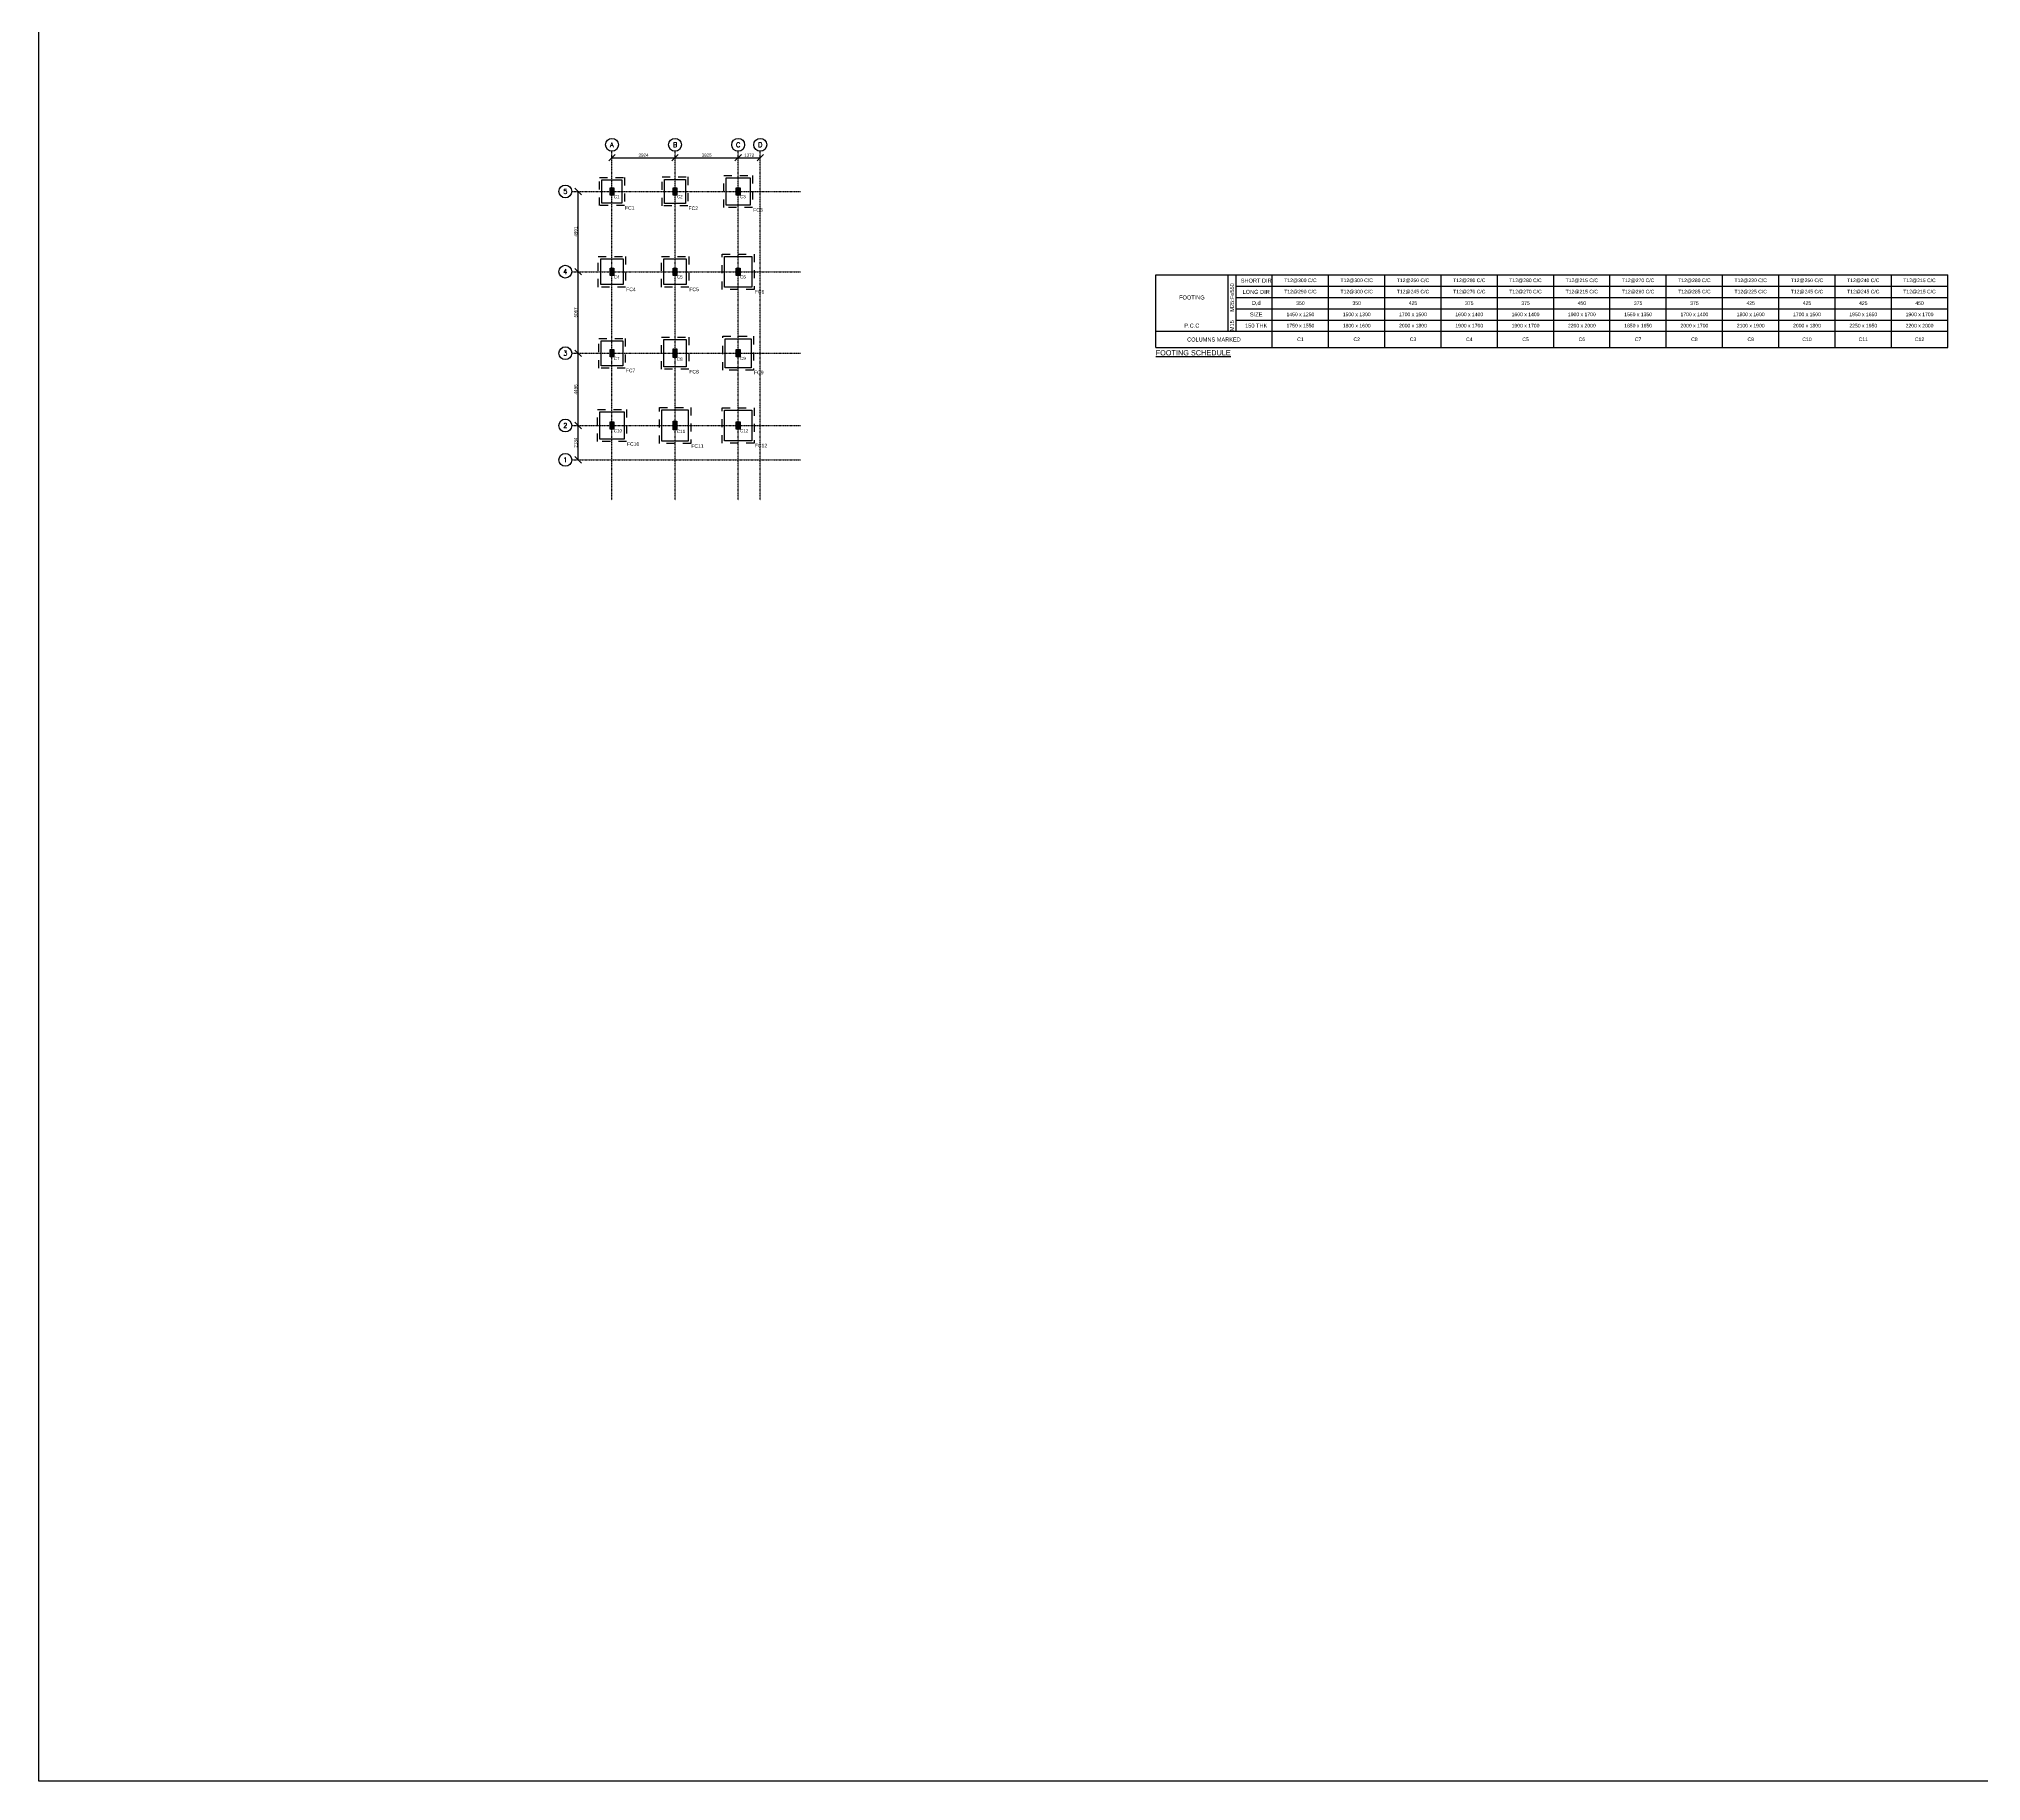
# Model space of a CAD drawing. Header units: inches. Extents: x -816171 to 9366335, y -450961 to 689132.
# Drawn here: x 5266849 to 5387629, y 141360 to 249684 of the extents above; entities that cross this region are included whole.
import ezdxf
from ezdxf.enums import TextEntityAlignment as Align

# ---------------------------------------------------------------- set-up
doc = ezdxf.new("R2010")
doc.units = ezdxf.units.IN
doc.header["$MEASUREMENT"] = 0
doc.linetypes.add('SCCenter', pattern=[1.2, 0.5, -0.3, 0.1, -0.3])
doc.linetypes.add('SCHidden', pattern=[1000, 500, -500])
for name, color, linetype in [('Column', 2, 'Continuous'), ('Column Nos', 7, 'Continuous'), ('Footing', 4, 'Continuous'), ('Footing Nos', 4, 'Continuous'), ('Grid Line', 8, 'Continuous'), ('Labels', 4, 'Continuous'), ('PCC', 5, 'Continuous'), ('Schedule Border', 60, 'Continuous'), ('Schedule Header', 4, 'Continuous'), ('Schedule Line', 60, 'Continuous'), ('Text', 31, 'Continuous')]:
    doc.layers.add(name, color=color, linetype=linetype)
doc.styles.add('SC-BBS1', font='SansSerif')
doc.styles.add('SC-BBS2', font='SansSerif')
doc.styles.add('SC-FGT2', font='sanss___.ttf')
doc.styles.add('SC-FTG1', font='sanss___.ttf')
doc.styles.get("Standard").update_dxf_attribs({"font": 'txt.shx'})
doc.dimstyles.new('SCGridlineDim', dxfattribs={"dimtxt": 200, "dimasz": 0.18, "dimexe": 75, "dimexo": 75, "dimgap": 50, "dimtad": 1, "dimtoh": 1, "dimdec": 0, "dimzin": 0, "dimdsep": 46, "dimtxsty": 'SC-BBS2', "dimtsz": 200, "dimcen": 0.09, "dimclrd": 8, "dimclre": 8, "dimclrt": 31, "dimadec": 0, "dimazin": 0, "dimtfac": 1, "dimtdec": 0, "dimtix": 1, "dimtofl": 0, "dimtmove": 0, "dimatfit": 3, "dimfxl": 1, "dimtolj": 1, "dimtzin": 0, "dimarcsym": 0})

# ---------------------------------------------------------------- blocks, each defined once
blk = doc.blocks.new('*D2116')
at = {"layer": 'DEFPOINTS', "color": 0, "transparency": 16777216}
for p in [(5300387, 225642), (5300387, 225642), (5300387, 223508)]:
    blk.add_point(p, dxfattribs=at)
at = {"layer": 'Grid Line', "color": 8, "lineweight": -2, "transparency": 16777216}
for p, q in [((5300587, 225442), (5300187, 225842)), ((5300387, 223508), (5300387, 225642)), ((5300587, 223308), (5300187, 223708))]:
    blk.add_line(p, q, dxfattribs=at)
at = {"layer": 'Grid Line', "color": 31, "transparency": 16777216, "insert": (5300234, 224575), "char_height": 200, "attachment_point": 5, "rotation": 90, "style": 'SC-BBS2'}
blk.add_mtext('\\A1;2134', dxfattribs=at)
blk = doc.blocks.new('*D2117')
at = {"layer": 'DEFPOINTS', "color": 0, "transparency": 16777216}
for p in [(5300387, 230138), (5300387, 230138), (5300387, 225642)]:
    blk.add_point(p, dxfattribs=at)
at = {"layer": 'Grid Line', "color": 8, "lineweight": -2, "transparency": 16777216}
for p, q in [((5300587, 229938), (5300187, 230338)), ((5300387, 225642), (5300387, 230138)), ((5300587, 225442), (5300187, 225842))]:
    blk.add_line(p, q, dxfattribs=at)
at = {"layer": 'Grid Line', "color": 31, "transparency": 16777216, "insert": (5300234, 227890), "char_height": 200, "attachment_point": 5, "rotation": 90, "style": 'SC-BBS2'}
blk.add_mtext('\\A1;4496', dxfattribs=at)
blk = doc.blocks.new('*D2118')
at = {"layer": 'DEFPOINTS', "color": 0, "transparency": 16777216}
for p in [(5300387, 235205), (5300387, 235205), (5300387, 230138)]:
    blk.add_point(p, dxfattribs=at)
at = {"layer": 'Grid Line', "color": 8, "lineweight": -2, "transparency": 16777216}
for p, q in [((5300587, 235005), (5300187, 235405)), ((5300387, 230138), (5300387, 235205)), ((5300587, 229938), (5300187, 230338))]:
    blk.add_line(p, q, dxfattribs=at)
at = {"layer": 'Grid Line', "color": 31, "transparency": 16777216, "insert": (5300234, 232672), "char_height": 200, "attachment_point": 5, "rotation": 90, "style": 'SC-BBS2'}
blk.add_mtext('\\A1;5067', dxfattribs=at)
blk = doc.blocks.new('*D2119')
at = {"layer": 'DEFPOINTS', "color": 0, "transparency": 16777216}
for p in [(5300387, 240196), (5300387, 240196), (5300387, 235205)]:
    blk.add_point(p, dxfattribs=at)
at = {"layer": 'Grid Line', "color": 8, "lineweight": -2, "transparency": 16777216}
for p, q in [((5300587, 239996), (5300187, 240396)), ((5300387, 235205), (5300387, 240196)), ((5300587, 235005), (5300187, 235405))]:
    blk.add_line(p, q, dxfattribs=at)
at = {"layer": 'Grid Line', "color": 31, "transparency": 16777216, "insert": (5300234, 237701), "char_height": 200, "attachment_point": 5, "rotation": 90, "style": 'SC-BBS2'}
blk.add_mtext('\\A1;4991', dxfattribs=at)
blk = doc.blocks.new('*D2120')
at = {"layer": 'DEFPOINTS', "color": 0, "transparency": 16777216}
for p in [(5302487, 242296), (5306411, 242296), (5306411, 242296)]:
    blk.add_point(p, dxfattribs=at)
at = {"layer": 'Grid Line', "color": 8, "lineweight": -2, "transparency": 16777216}
for p, q in [((5302287, 242096), (5302687, 242496)), ((5302487, 242296), (5306411, 242296)), ((5306211, 242096), (5306611, 242496))]:
    blk.add_line(p, q, dxfattribs=at)
at = {"layer": 'Grid Line', "color": 31, "transparency": 16777216, "insert": (5304449, 242450), "char_height": 200, "attachment_point": 5, "style": 'SC-BBS2'}
blk.add_mtext('\\A1;3924', dxfattribs=at)
blk = doc.blocks.new('*D2121')
at = {"layer": 'DEFPOINTS', "color": 0, "transparency": 16777216}
for p in [(5306411, 242296), (5310336, 242296), (5310336, 242296)]:
    blk.add_point(p, dxfattribs=at)
at = {"layer": 'Grid Line', "color": 8, "lineweight": -2, "transparency": 16777216}
for p, q in [((5306211, 242096), (5306611, 242496)), ((5306411, 242296), (5310336, 242296)), ((5310136, 242096), (5310536, 242496))]:
    blk.add_line(p, q, dxfattribs=at)
at = {"layer": 'Grid Line', "color": 31, "transparency": 16777216, "insert": (5308373, 242450), "char_height": 200, "attachment_point": 5, "style": 'SC-BBS2'}
blk.add_mtext('\\A1;3925', dxfattribs=at)
blk = doc.blocks.new('*D2122')
at = {"layer": 'DEFPOINTS', "color": 0, "transparency": 16777216}
for p in [(5310336, 242296), (5311708, 242296), (5311708, 242296)]:
    blk.add_point(p, dxfattribs=at)
at = {"layer": 'Grid Line', "color": 8, "lineweight": -2, "transparency": 16777216}
for p, q in [((5310136, 242096), (5310536, 242496)), ((5310336, 242296), (5311708, 242296)), ((5311508, 242096), (5311908, 242496))]:
    blk.add_line(p, q, dxfattribs=at)
at = {"layer": 'Grid Line', "color": 31, "transparency": 16777216, "insert": (5311022, 242450), "char_height": 200, "attachment_point": 5, "style": 'SC-BBS2'}
blk.add_mtext('\\A1;1372', dxfattribs=at)

msp = doc.modelspace()

# ---------------------------------------------------------------- hatches: boundary and pattern name
at = {"layer": 'Column'}
for points in [[(5302601.81778, 239971.44676), (5302371.81778, 239971.44676), (5302371.81778, 240421.44676), (5302601.81778, 240421.44676)], [(5306525.81778, 239971.44676), (5306295.81778, 239971.44676), (5306295.81778, 240421.44676), (5306525.81778, 240421.44676)], [(5310450.81778, 239971.44676), (5310220.81778, 239971.44676), (5310220.81778, 240421.44676), (5310450.81778, 240421.44676)], [(5302601.81778, 234980.44676), (5302371.81778, 234980.44676), (5302371.81778, 235430.44676), (5302601.81778, 235430.44676)], [(5306525.81778, 234980.44676), (5306295.81778, 234980.44676), (5306295.81778, 235430.44676), (5306525.81778, 235430.44676)], [(5310450.81778, 234980.44676), (5310220.81778, 234980.44676), (5310220.81778, 235430.44676), (5310450.81778, 235430.44676)], [(5302601.81778, 229913.44676), (5302371.81778, 229913.44676), (5302371.81778, 230363.44676), (5302601.81778, 230363.44676)], [(5306525.81778, 229873.44676), (5306295.81778, 229873.44676), (5306295.81778, 230403.44676), (5306525.81778, 230403.44676)], [(5310450.81778, 229913.44676), (5310220.81778, 229913.44676), (5310220.81778, 230363.44676), (5310450.81778, 230363.44676)], [(5302601.81778, 225417.44676), (5302371.81778, 225417.44676), (5302371.81778, 225867.44676), (5302601.81778, 225867.44676)], [(5306525.81778, 225377.44676), (5306295.81778, 225377.44676), (5306295.81778, 225907.44676), (5306525.81778, 225907.44676)], [(5310450.81778, 225417.44676), (5310220.81778, 225417.44676), (5310220.81778, 225867.44676), (5310450.81778, 225867.44676)]]:
    msp.add_hatch(color=256, dxfattribs=at).paths.add_polyline_path(points, flags=0)

# ---------------------------------------------------------------- linework, layer by layer
msp.add_lwpolyline([(5266849.35229, 395952.13534), (5795953.51014, 395952.13534), (5795953.51014, 141360.22388), (5266849.35229, 141360.22388)], close=True)
for points in [[(5302601.81778, 239971.44676), (5302371.81778, 239971.44676), (5302371.81778, 240421.44676), (5302601.81778, 240421.44676)], [(5306525.81778, 239971.44676), (5306295.81778, 239971.44676), (5306295.81778, 240421.44676), (5306525.81778, 240421.44676)], [(5310450.81778, 239971.44676), (5310220.81778, 239971.44676), (5310220.81778, 240421.44676), (5310450.81778, 240421.44676)], [(5302601.81778, 234980.44676), (5302371.81778, 234980.44676), (5302371.81778, 235430.44676), (5302601.81778, 235430.44676)], [(5306525.81778, 234980.44676), (5306295.81778, 234980.44676), (5306295.81778, 235430.44676), (5306525.81778, 235430.44676)], [(5310450.81778, 234980.44676), (5310220.81778, 234980.44676), (5310220.81778, 235430.44676), (5310450.81778, 235430.44676)], [(5302601.81778, 229913.44676), (5302371.81778, 229913.44676), (5302371.81778, 230363.44676), (5302601.81778, 230363.44676)], [(5306525.81778, 229873.44676), (5306295.81778, 229873.44676), (5306295.81778, 230403.44676), (5306525.81778, 230403.44676)], [(5310450.81778, 229913.44676), (5310220.81778, 229913.44676), (5310220.81778, 230363.44676), (5310450.81778, 230363.44676)], [(5302601.81778, 225417.44676), (5302371.81778, 225417.44676), (5302371.81778, 225867.44676), (5302601.81778, 225867.44676)], [(5306525.81778, 225377.44676), (5306295.81778, 225377.44676), (5306295.81778, 225907.44676), (5306525.81778, 225907.44676)], [(5310450.81778, 225417.44676), (5310220.81778, 225417.44676), (5310220.81778, 225867.44676), (5310450.81778, 225867.44676)]]:
    msp.add_lwpolyline(points, close=True, dxfattribs=at)
at = {"layer": 'Footing'}
for points in [[(5303111.81778, 239471.44676), (5301861.81778, 239471.44676), (5301861.81778, 240921.44676), (5303111.81778, 240921.44676)], [(5307060.81778, 239446.44676), (5305760.81778, 239446.44676), (5305760.81778, 240946.44676), (5307060.81778, 240946.44676)], [(5311085.81778, 239346.44676), (5309585.81778, 239346.44676), (5309585.81778, 241046.44676), (5311085.81778, 241046.44676)], [(5303186.81778, 234405.44676), (5301786.81778, 234405.44676), (5301786.81778, 236005.44676), (5303186.81778, 236005.44676)], [(5307110.81778, 234405.44676), (5305710.81778, 234405.44676), (5305710.81778, 236005.44676), (5307110.81778, 236005.44676)], [(5311185.81778, 234255.44676), (5309485.81778, 234255.44676), (5309485.81778, 236155.44676), (5311185.81778, 236155.44676)], [(5303161.81778, 229363.44676), (5301811.81778, 229363.44676), (5301811.81778, 230913.44676), (5303161.81778, 230913.44676)], [(5307110.81778, 229288.44676), (5305710.81778, 229288.44676), (5305710.81778, 230988.44676), (5307110.81778, 230988.44676)], [(5311135.81778, 229238.44676), (5309535.81778, 229238.44676), (5309535.81778, 231038.44676), (5311135.81778, 231038.44676)], [(5303236.81778, 224792.44676), (5301736.81778, 224792.44676), (5301736.81778, 226492.44676), (5303236.81778, 226492.44676)], [(5307235.81778, 224667.44676), (5305585.81778, 224667.44676), (5305585.81778, 226617.44676), (5307235.81778, 226617.44676)], [(5311185.81778, 224692.44676), (5309485.81778, 224692.44676), (5309485.81778, 226592.44676), (5311185.81778, 226592.44676)]]:
    msp.add_lwpolyline(points, close=True, dxfattribs=at)
at = {"layer": 'Grid Line', "linetype": 'SCCenter'}
for p, q in [((5302486.81778, 221008.44676), (5302486.81778, 242696.44676)), ((5306410.81778, 221008.44676), (5306410.81778, 242696.44676)), ((5310335.81778, 221008.44676), (5310335.81778, 242696.44676)), ((5311707.81778, 221008.44676), (5311707.81778, 242696.44676)), ((5299986.81778, 240196.44676), (5314207.81778, 240196.44676)), ((5299986.81778, 235205.44676), (5314207.81778, 235205.44676)), ((5299986.81778, 230138.44676), (5314207.81778, 230138.44676)), ((5299986.81778, 225642.44676), (5314207.81778, 225642.44676)), ((5299986.81778, 223508.44676), (5314207.81778, 223508.44676))]:
    msp.add_line(p, q, dxfattribs=at)
at = {"layer": 'Grid Line'}
for centre in [(5302486.81778, 243096.44676), (5306410.81778, 243096.44676), (5310335.81778, 243096.44676), (5311707.81778, 243096.44676), (5299586.81778, 240196.44676), (5299586.81778, 235205.44676), (5299586.81778, 230138.44676), (5299586.81778, 225642.44676), (5299586.81778, 223508.44676)]:
    msp.add_circle(centre, 400, dxfattribs=at)
at = {"layer": 'PCC', "linetype": 'SCHidden'}
for points in [[(5303261.81778, 239321.44676), (5301711.81778, 239321.44676), (5301711.81778, 241071.44676), (5303261.81778, 241071.44676)], [(5307210.81778, 239296.44676), (5305610.81778, 239296.44676), (5305610.81778, 241096.44676), (5307210.81778, 241096.44676)], [(5311235.81778, 239196.44676), (5309435.81778, 239196.44676), (5309435.81778, 241196.44676), (5311235.81778, 241196.44676)], [(5303336.81778, 234255.44676), (5301636.81778, 234255.44676), (5301636.81778, 236155.44676), (5303336.81778, 236155.44676)], [(5307260.81778, 234255.44676), (5305560.81778, 234255.44676), (5305560.81778, 236155.44676), (5307260.81778, 236155.44676)], [(5311335.81778, 234105.44676), (5309335.81778, 234105.44676), (5309335.81778, 236305.44676), (5311335.81778, 236305.44676)], [(5303311.81778, 229213.44676), (5301661.81778, 229213.44676), (5301661.81778, 231063.44676), (5303311.81778, 231063.44676)], [(5307260.81778, 229138.44676), (5305560.81778, 229138.44676), (5305560.81778, 231138.44676), (5307260.81778, 231138.44676)], [(5311285.81778, 229088.44676), (5309385.81778, 229088.44676), (5309385.81778, 231188.44676), (5311285.81778, 231188.44676)], [(5303386.81778, 224642.44676), (5301586.81778, 224642.44676), (5301586.81778, 226642.44676), (5303386.81778, 226642.44676)], [(5307385.81778, 224517.44676), (5305435.81778, 224517.44676), (5305435.81778, 226767.44676), (5307385.81778, 226767.44676)], [(5311335.81778, 224542.44676), (5309335.81778, 224542.44676), (5309335.81778, 226742.44676), (5311335.81778, 226742.44676)]]:
    msp.add_lwpolyline(points, close=True, dxfattribs=at)
at = {"layer": 'Schedule Border'}
for p, q in [((5336297.63283, 235003.6752), (5385547.63283, 235003.6752)), ((5336297.63283, 230503.6752), (5336297.63283, 235003.6752)), ((5343547.63283, 230503.6752), (5343547.63283, 235003.6752)), ((5385547.63283, 230503.6752), (5385547.63283, 235003.6752)), ((5336297.63283, 231503.6752), (5385547.63283, 231503.6752)), ((5336297.63283, 230503.6752), (5385547.63283, 230503.6752))]:
    msp.add_line(p, q, dxfattribs=at)
at = {"layer": 'Schedule Line'}
for p, q in [((5340797.63283, 231503.6752), (5340797.63283, 235003.6752)), ((5341297.63283, 231503.6752), (5341297.63283, 235003.6752)), ((5347047.63283, 230503.6752), (5347047.63283, 235003.6752)), ((5350547.63283, 230503.6752), (5350547.63283, 235003.6752)), ((5354047.63283, 230503.6752), (5354047.63283, 235003.6752)), ((5357547.63283, 230503.6752), (5357547.63283, 235003.6752)), ((5361047.63283, 230503.6752), (5361047.63283, 235003.6752)), ((5364547.63283, 230503.6752), (5364547.63283, 235003.6752)), ((5368047.63283, 230503.6752), (5368047.63283, 235003.6752)), ((5371547.63283, 230503.6752), (5371547.63283, 235003.6752)), ((5375047.63283, 230503.6752), (5375047.63283, 235003.6752)), ((5378547.63283, 230503.6752), (5378547.63283, 235003.6752)), ((5382047.63283, 230503.6752), (5382047.63283, 235003.6752)), ((5341297.63283, 234303.6752), (5385547.63283, 234303.6752)), ((5341297.63283, 233603.6752), (5385547.63283, 233603.6752)), ((5341297.63283, 232903.6752), (5385547.63283, 232903.6752)), ((5341297.63283, 232203.6752), (5385547.63283, 232203.6752))]:
    msp.add_line(p, q, dxfattribs=at)

# ---------------------------------------------------------------- texts
at = {"layer": 'Column Nos', "style": 'SC-BBS2'}
for s, p in [('C1', (5302601.81778, 239971.44676)), ('C2', (5306525.81778, 239971.44676)), ('C3', (5310450.81778, 239971.44676)), ('C4', (5302601.81778, 234980.44676)), ('C5', (5306525.81778, 234980.44676)), ('C6', (5310450.81778, 234980.44676)), ('C7', (5302601.81778, 229913.44676)), ('C8', (5306525.81778, 229873.44676)), ('C9', (5310450.81778, 229913.44676)), ('C10', (5302601.81778, 225417.44676)), ('C11', (5306525.81778, 225377.44676)), ('C12', (5310450.81778, 225417.44676))]:
    msp.add_text(s, height=200, dxfattribs=at).set_placement(p, align=Align.TOP_LEFT)
at = {"layer": 'Footing Nos', "style": 'SC-BBS1'}
for s, p in [('FC1', (5303296.81778, 239286.44676)), ('FC2', (5307245.81778, 239261.44676)), ('FC3', (5311270.81778, 239161.44676)), ('FC4', (5303371.81778, 234220.44676)), ('FC5', (5307295.81778, 234220.44676)), ('FC6', (5311370.81778, 234070.44676)), ('FC7', (5303346.81778, 229178.44676)), ('FC8', (5307295.81778, 229103.44676)), ('FC9', (5311320.81778, 229053.44676)), ('FC10', (5303421.81778, 224607.44676)), ('FC11', (5307420.81778, 224482.44676)), ('FC12', (5311370.81778, 224507.44676))]:
    msp.add_text(s, height=225, dxfattribs=at).set_placement(p, align=Align.TOP_LEFT)
at = {"layer": 'Grid Line'}
for s, p in [('A', (5302486.81778, 243096.44676)), ('B', (5306410.81778, 243096.44676)), ('C', (5310335.81778, 243096.44676)), ('D', (5311707.81778, 243096.44676)), ('5', (5299586.81778, 240196.44676)), ('4', (5299586.81778, 235205.44676)), ('3', (5299586.81778, 230138.44676)), ('2', (5299586.81778, 225642.44676)), ('1', (5299586.81778, 223508.44676))]:
    msp.add_text(s, height=300, dxfattribs=at).set_placement(p, align=Align.MIDDLE)
at = {"layer": 'Labels', "style": 'SC-FTG1'}
msp.add_text('%%uFOOTING SCHEDULE', height=325, dxfattribs=at).set_placement((5336297.63283, 230003.6752))
at = {"layer": 'Schedule Header', "style": 'SC-FTG1'}
for s, p in [('M25:Fe550', (5341047.63283, 233603.6752)), ('M15', (5341047.63283, 231853.6752))]:
    msp.add_text(s, height=250, rotation=90, dxfattribs=at).set_placement(p, align=Align.MIDDLE)
msp.add_text('SHORT DIR', height=250, dxfattribs=at).set_placement((5342547.63283, 234653.6752), align=Align.MIDDLE_CENTER)
for s, p in [('FOOTING', (5338547.63283, 233603.6752)), ('LONG DIR', (5342547.63283, 233953.6752)), ('D,d', (5342547.63283, 233253.6752)), ('P.C.C', (5338547.63283, 231853.6752)), ('150 THK', (5342547.63283, 231853.6752)), ('SIZE', (5342547.63283, 232553.6752))]:
    msp.add_text(s, height=250, dxfattribs=at).set_placement(p, align=Align.MIDDLE)
msp.add_text('COLUMNS MARKED', height=250, dxfattribs=at).set_placement((5339922.63283, 231116.1752), align=Align.TOP_CENTER)
at = {"layer": 'Text', "style": 'SC-FGT2'}
for s, p in [('T12@300 C/C', (5345297.63283, 234653.6752)), ('T12@300 C/C', (5348797.63283, 234653.6752)), ('T12@250 C/C', (5352297.63283, 234653.6752)), ('T12@280 C/C', (5355797.63283, 234653.6752)), ('T12@280 C/C', (5359297.63283, 234653.6752)), ('T12@215 C/C', (5362797.63283, 234653.6752)), ('T12@270 C/C', (5366297.63283, 234653.6752)), ('T12@280 C/C', (5369797.63283, 234653.6752)), ('T12@230 C/C', (5373297.63283, 234653.6752)), ('T12@250 C/C', (5376797.63283, 234653.6752)), ('T12@240 C/C', (5380297.63283, 234653.6752)), ('T12@215 C/C', (5383797.63283, 234653.6752)), ('T12@290 C/C', (5345297.63283, 233953.6752)), ('350', (5345297.63283, 233253.6752)), ('T12@300 C/C', (5348797.63283, 233953.6752)), ('350', (5348797.63283, 233253.6752)), ('T12@245 C/C', (5352297.63283, 233953.6752)), ('425', (5352297.63283, 233253.6752)), ('T12@270 C/C', (5355797.63283, 233953.6752)), ('375', (5355797.63283, 233253.6752)), ('T12@270 C/C', (5359297.63283, 233953.6752)), ('375', (5359297.63283, 233253.6752)), ('T12@215 C/C', (5362797.63283, 233953.6752)), ('450', (5362797.63283, 233253.6752)), ('T12@260 C/C', (5366297.63283, 233953.6752)), ('375', (5366297.63283, 233253.6752)), ('T12@285 C/C', (5369797.63283, 233953.6752)), ('375', (5369797.63283, 233253.6752)), ('T12@225 C/C', (5373297.63283, 233953.6752)), ('425', (5373297.63283, 233253.6752)), ('T12@245 C/C', (5376797.63283, 233953.6752)), ('425', (5376797.63283, 233253.6752)), ('T12@245 C/C', (5380297.63283, 233953.6752)), ('425', (5380297.63283, 233253.6752)), ('T12@215 C/C', (5383797.63283, 233953.6752)), ('450', (5383797.63283, 233253.6752)), ('1450 x 1250', (5345297.63283, 232553.6752)), ('1750 x 1550', (5345297.63283, 231853.6752)), ('1500 x 1300', (5348797.63283, 232553.6752)), ('1800 x 1600', (5348797.63283, 231853.6752)), ('2000 x 1800', (5352297.63283, 231853.6752)), ('1700 x 1500', (5352297.63283, 232553.6752)), ('1600 x 1400', (5355797.63283, 232553.6752)), ('1900 x 1700', (5355797.63283, 231853.6752)), ('1600 x 1400', (5359297.63283, 232553.6752)), ('1900 x 1700', (5359297.63283, 231853.6752)), ('2200 x 2000', (5362797.63283, 231853.6752)), ('1900 x 1700', (5362797.63283, 232553.6752)), ('1550 x 1350', (5366297.63283, 232553.6752)), ('1850 x 1650', (5366297.63283, 231853.6752)), ('2000 x 1700', (5369797.63283, 231853.6752)), ('1700 x 1400', (5369797.63283, 232553.6752)), ('2100 x 1900', (5373297.63283, 231853.6752)), ('1800 x 1600', (5373297.63283, 232553.6752)), ('2000 x 1800', (5376797.63283, 231853.6752)), ('1700 x 1500', (5376797.63283, 232553.6752)), ('2250 x 1950', (5380297.63283, 231853.6752)), ('1950 x 1650', (5380297.63283, 232553.6752)), ('2200 x 2000', (5383797.63283, 231853.6752)), ('1900 x 1700', (5383797.63283, 232553.6752))]:
    msp.add_text(s, height=225, dxfattribs=at).set_placement(p, align=Align.MIDDLE)
at = {"layer": 'Text', "char_height": 225, "attachment_point": 2, "style": 'SC-FGT2'}
for s, insert in [('C1', (5345297.63283, 231116.1752)), ('C2', (5348797.63283, 231116.1752)), ('C3', (5352297.63283, 231116.1752)), ('C4', (5355797.63283, 231116.1752)), ('C5', (5359297.63283, 231116.1752)), ('C6', (5362797.63283, 231116.1752)), ('C7', (5366297.63283, 231116.1752)), ('C8', (5369797.63283, 231116.1752)), ('C9', (5373297.63283, 231116.1752)), ('C10', (5376797.63283, 231116.1752)), ('C11', (5380297.63283, 231116.1752)), ('C12', (5383797.63283, 231116.1752))]:
    msp.add_mtext(s, dxfattribs=dict(at, insert=insert))

# ---------------------------------------------------------------- dimensions: what is measured, and where the dimension line sits
at = {"layer": 'Grid Line'}
for p1, p2, text, picture, middle in [((5302486.81778, 242296.44676), (5306410.81778, 242296.44676), '3924', '*D2120', (5304448.81778, 242449.60176)), ((5306410.81778, 242296.44676), (5310335.81778, 242296.44676), '3925', '*D2121', (5308373.31778, 242449.60176)), ((5310335.81778, 242296.44676), (5311707.81778, 242296.44676), '1372', '*D2122', (5311021.81778, 242449.60176)), ((5300386.81778, 235205.44676), (5300386.81778, 240196.44676), '4991', '*D2119', (5300233.79995, 237700.94676)), ((5300386.81778, 230138.44676), (5300386.81778, 235205.44676), '5067', '*D2118', (5300233.66278, 232671.94676)), ((5300386.81778, 225642.44676), (5300386.81778, 230138.44676), '4496', '*D2117', (5300233.66278, 227890.44676)), ((5300386.81778, 223508.44676), (5300386.81778, 225642.44676), '2134', '*D2116', (5300233.66278, 224575.44676))]:
    dim = msp.add_aligned_dim(p1=p1, p2=p2, distance=0, text=text, dimstyle='SCGridlineDim', dxfattribs=at)
    dim.commit()
    dim.dimension.update_dxf_attribs({"geometry": picture, "text_midpoint": middle})

doc.saveas('drawing.dxf')
